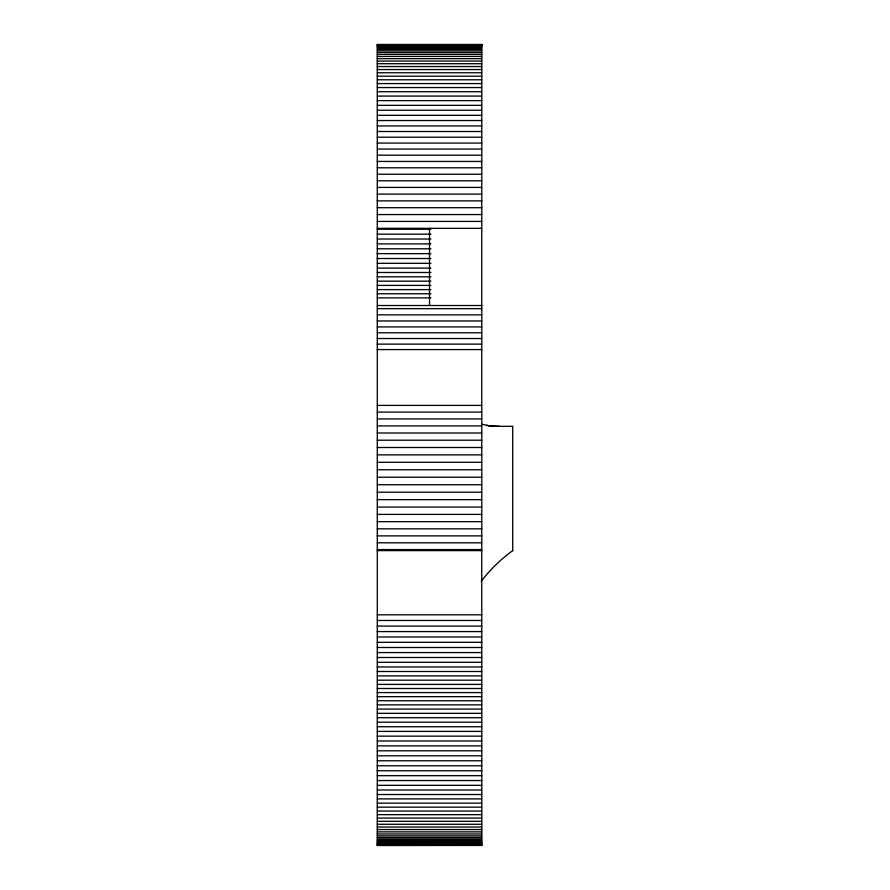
<?xml version="1.0" encoding="UTF-8"?>
<svg xmlns="http://www.w3.org/2000/svg" width="890" height="890" viewBox="0 0 890 890"><rect width="100%" height="100%" fill="white"/><g stroke="black" fill="none" stroke-linecap="round" stroke-linejoin="round"><path stroke-width="1.33" d="M377.293 44.622L481.757 44.622M377.293 44.934L481.757 44.934M377.293 45.446L481.757 45.446M377.293 46.135L481.757 46.135M377.293 47.025L481.757 47.025M377.293 48.105L481.757 48.105M377.293 49.384L481.757 49.384M377.293 50.841L481.757 50.841M377.293 52.499L481.757 52.499M377.293 54.357L481.757 54.357M377.293 56.404L481.757 56.404M377.293 58.64L481.757 58.64M377.293 61.076L481.757 61.076M377.293 63.713L481.757 63.713M377.293 66.539L481.757 66.539M377.293 69.553L481.757 69.553M377.293 72.769L481.757 72.769M377.293 76.184L481.757 76.184M377.293 79.777L481.757 79.777M377.293 83.571L481.757 83.571M377.293 87.554L481.757 87.554M377.293 91.726L481.757 91.726M377.293 96.076L481.757 96.076M377.293 100.626L481.757 100.626M377.293 105.343L481.757 105.343M377.293 110.238L481.757 110.238M377.293 115.311L481.757 115.311M377.293 120.55L481.757 120.55M377.293 125.946L481.757 125.946M377.293 131.509L481.757 131.509M377.293 137.216L481.757 137.216M377.293 143.079L481.757 143.079M377.293 149.075L481.757 149.075M377.293 155.194L481.757 155.194M377.293 161.435L481.757 161.435M377.293 167.787L481.757 167.787M377.293 174.24L481.757 174.24M377.293 180.792L481.757 180.792M377.293 187.423L481.757 187.423M377.293 194.12L481.757 194.12M377.293 200.884L481.757 200.884M377.293 207.704L481.757 207.704M377.293 214.557L481.757 214.557M377.293 221.432L481.757 221.432M377.293 228.33L481.757 228.33M377.293 229.264L430.905 229.264M377.293 234.148L430.905 234.148M377.293 239.021L430.905 239.021M377.293 243.905L430.905 243.905M377.293 248.788L430.905 248.788M377.293 253.65L430.905 253.65M377.293 258.501L430.905 258.501M377.293 263.318L430.905 263.318M377.293 268.101L430.905 268.101M377.293 272.485L430.905 272.485M377.293 276.834L430.905 276.834M377.293 281.14L430.905 281.14M377.293 285.401L430.905 285.401M377.293 289.606L430.905 289.606M377.293 293.767L430.905 293.767M377.293 297.872L430.905 297.872M377.293 305.504L481.757 305.504M377.293 308.652L481.757 308.652M377.293 314.86L481.757 314.86M377.293 320.956L481.757 320.956M377.293 326.93L481.757 326.93M377.293 332.782L481.757 332.782M377.293 338.511L481.757 338.511M377.293 344.118L481.757 344.118M377.293 349.581L481.757 349.581M377.293 405.406L481.757 405.406M377.293 412.092L481.757 412.092M377.293 418.923L481.757 418.923M377.293 425.909L481.757 425.909M490.501 426.31L512.707 426.31L512.707 550.621M377.293 433.007L481.757 433.007M377.293 440.205L481.757 440.205M377.293 447.503L481.757 447.503M377.293 454.868L481.757 454.868M377.293 462.288L481.757 462.288M377.293 469.753L481.757 469.753M377.293 477.24L481.757 477.24M377.293 484.727L481.757 484.727M377.293 492.215L481.757 492.215M377.293 499.657L481.757 499.657M377.293 507.066L481.757 507.066M377.293 514.409L481.757 514.409M377.293 521.662L481.757 521.662M377.293 528.827L481.757 528.827M377.293 535.88L481.757 535.88M377.293 542.811L481.757 542.811M377.293 549.586L481.757 549.586M377.293 550.621L481.757 550.621M377.293 614.812L481.757 614.812M377.293 620.475L481.757 620.475M377.293 626.071L481.757 626.071M377.293 631.577L481.757 631.577M377.293 636.995L481.757 636.995M377.293 642.313L481.757 642.313M377.293 647.508L481.757 647.508M377.293 652.57L481.757 652.57M377.293 657.499L481.757 657.499M377.293 662.305L481.757 662.305M377.293 666.966L481.757 666.966M377.293 671.494L481.757 671.494M377.293 675.899L481.757 675.899M377.293 680.183L481.757 680.183M377.293 684.388L481.757 684.388M377.293 688.504L481.757 688.504M377.293 692.587L481.757 692.587M377.293 696.659L481.757 696.659M377.293 700.741L481.757 700.741M377.293 704.869L481.757 704.869M377.293 709.063L481.757 709.063M377.293 713.335L481.757 713.335M377.293 717.707L481.757 717.707M377.293 722.179L481.757 722.179M377.293 726.741L481.757 726.741M377.293 731.402L481.757 731.402M377.293 736.152L481.757 736.152M377.293 740.97L481.757 740.97M377.293 745.865L481.757 745.865M377.293 750.815L481.757 750.815M377.293 755.788L481.757 755.788M377.293 760.783L481.757 760.783M377.293 765.778L481.757 765.778M377.293 770.751L481.757 770.751M377.293 775.68L481.757 775.68M377.293 780.552L481.757 780.552M377.293 785.325L481.757 785.325M377.293 789.986L481.757 789.986M377.293 794.525L481.757 794.525M377.293 798.909L481.757 798.909M377.293 803.136L481.757 803.136M377.293 807.174L481.757 807.174M377.293 811.024L481.757 811.024M377.293 814.662L481.757 814.662M377.293 818.088L481.757 818.088M377.293 821.292L481.757 821.292M377.293 824.274L481.757 824.274M377.293 827.021L481.757 827.021M377.293 829.558L481.757 829.558M377.293 831.872L481.757 831.872M377.293 833.975L481.757 833.975M377.293 835.866L481.757 835.866M377.293 837.557L481.757 837.557M377.293 839.059L481.757 839.059M377.293 840.371L481.757 840.371M377.293 841.517L481.757 841.517M377.293 842.496L481.757 842.496M377.293 843.319L481.757 843.319M377.293 844.009L481.757 844.009M377.293 844.543L481.757 844.543M377.293 844.966L481.757 844.966M377.293 845.255L481.757 845.255M499.312 426.31L494.428 426.154M486.997 425.286L482.135 424.296M429.525 228.33L429.525 305.504M481.145 581.404A151.689 151.678 0 0 1 512.818 550.543M481.757 44.5L377.293 44.5L377.293 845.5L481.757 845.456L481.757 44.5M486.941 425.42A49.306 31.951 -0.2 0 0 494.406 426.288A49.328 31.895 -0.2 0 1 486.941 425.431"/></g></svg>
